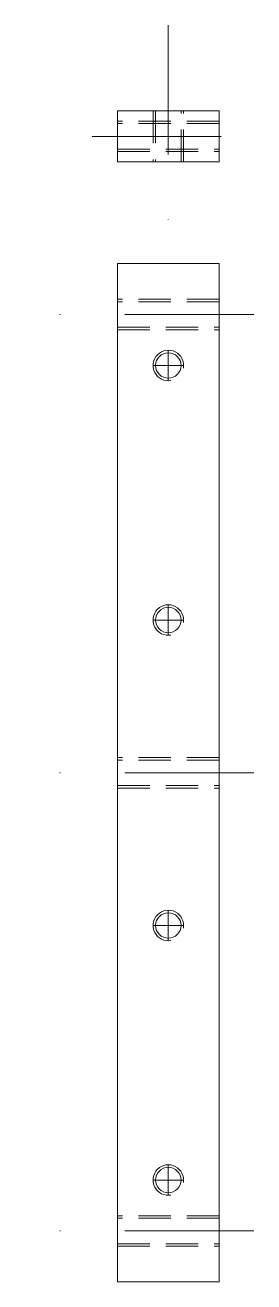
# Model space of a CAD drawing. Extents: x -18 to 27, y 0 to 247.
import ezdxf

# ---------------------------------------------------------------- set-up
doc = ezdxf.new("R2010")
doc.units = 0
doc.linetypes.add('DASHDOTX2', pattern=[50.8, 25.4, -12.7, 0, -12.7])
doc.linetypes.add('DASHED2', pattern=[9.525, 6.35, -3.175])
for name, color, linetype, lineweight, true_color in [('ALU_Y', 7, 'CONTINUOUS', 0, 0x000000), ('axe', 1, 'DASHDOTX2', 0, 0xff0000), ('cacher', 3, 'DASHED2', 0, 0x00ff00)]:
    doc.layers.add(name, color=color, linetype=linetype, lineweight=lineweight, true_color=true_color)

msp = doc.modelspace()

# ---------------------------------------------------------------- linework, layer by layer
at = {"layer": 'ALU_Y'}
for p, q in [((0, 230), (20, 230)), ((0, 220), (0, 230)), ((20, 230), (20, 220)), ((20, 220), (0, 220)), ((20, 200), (0, 200)), ((0, 200), (0, 0)), ((20, 200), (20, 0)), ((0, 0), (20, 0))]:
    msp.add_line(p, q, dxfattribs=at)
for centre in [(10, 180), (10, 130), (10, 70), (10, 20)]:
    msp.add_circle(centre, 2.5, dxfattribs=at)
for centre in [(10, 180), (10, 130), (10, 70), (10, 20)]:
    msp.add_arc(centre, 3, 350.4059, 279.5941, dxfattribs=at)
at = {"layer": 'axe'}
for p, q in [((10, 246.85), (10, 201.8)), ((-5, 225), (26.65, 225)), ((26.85, 190), (-18.2, 190)), ((10, 183), (10, 177)), ((13, 180), (7, 180)), ((10, 133), (10, 127)), ((13, 130), (7, 130)), ((26.85, 100), (-18.2, 100)), ((10, 73), (10, 67)), ((13, 70), (7, 70)), ((10, 23), (10, 17)), ((13, 20), (7, 20)), ((26.85, 10), (-18.2, 10))]:
    msp.add_line(p, q, dxfattribs=at)
at = {"layer": 'cacher'}
for p, q in [((7, 230), (7, 220)), ((7.5, 230), (7.5, 220)), ((12.5, 220), (12.5, 230)), ((13, 220), (13, 230)), ((20, 228), (0, 228)), ((20, 227.5), (0, 227.5)), ((0, 222.5), (20, 222.5)), ((0, 222), (20, 222)), ((20, 193), (0, 193)), ((20, 192.5), (0, 192.5)), ((0, 187.5), (20, 187.5)), ((0, 187), (20, 187)), ((20, 103), (0, 103)), ((20, 102.5), (0, 102.5)), ((0, 97.5), (20, 97.5)), ((0, 97), (20, 97)), ((20, 13), (0, 13)), ((20, 12.5), (0, 12.5)), ((0, 7.5), (20, 7.5)), ((0, 7), (20, 7))]:
    msp.add_line(p, q, dxfattribs=at)

doc.saveas('drawing.dxf')
